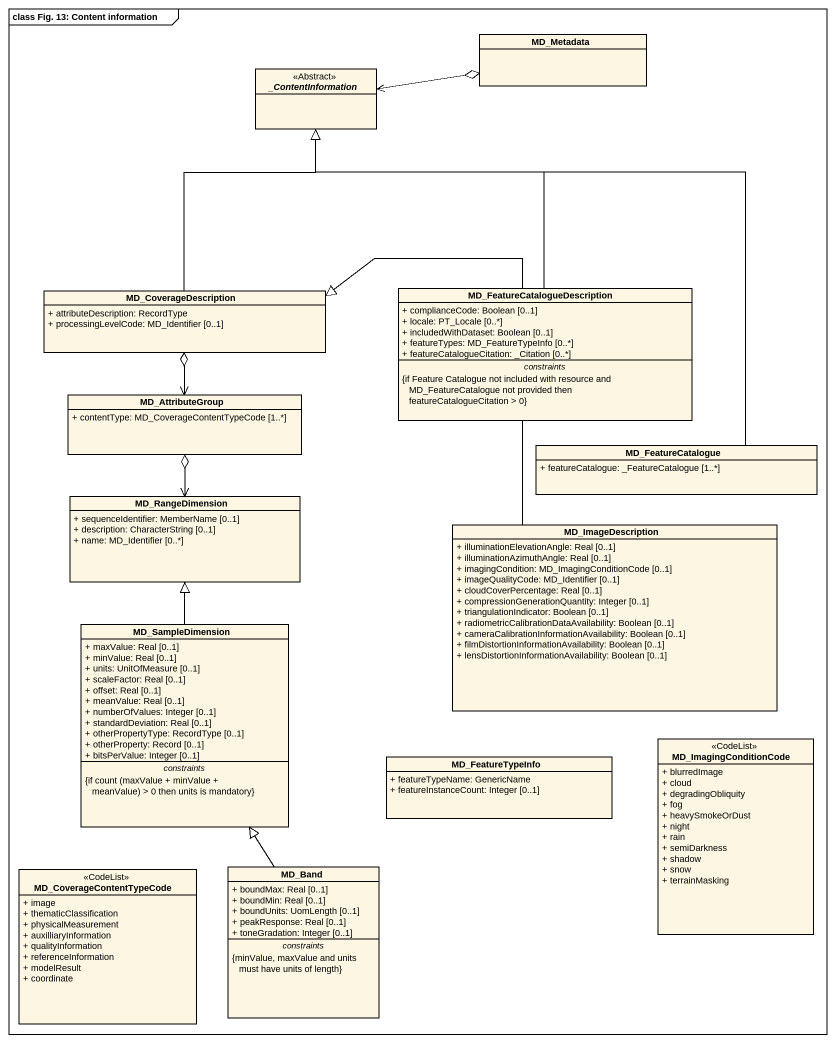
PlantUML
@startuml
mainframe class Fig. 13: Content information
hide circle
hide empty members
skinparam classAttributeIconSize 0
class MD_Metadata
abstract class "_ContentInformation" as ContentInformation <<Abstract>>
class MD_CoverageDescription {
  + attributeDescription: RecordType
  + processingLevelCode: MD_Identifier [0..1]
}
class "MD_FeatureCatalogueDescription" as MD_FeatureCatalogueDescripti {
  + complianceCode: Boolean [0..1]
  + locale: PT_Locale [0..*]
  + includedWithDataset: Boolean [0..1]
  + featureTypes: MD_FeatureTypeInfo [0..*]
  + featureCatalogueCitation: _Citation [0..*]
  -- constraints --
  {if Feature Catalogue not included with resource and MD_FeatureCatalogue not provided then featureCatalogueCitation > 0}
}
class MD_AttributeGroup {
  + contentType: MD_CoverageContentTypeCode [1..*]
}
class MD_FeatureCatalogue {
  + featureCatalogue: _FeatureCatalogue [1..*]
}
class MD_RangeDimension {
  + sequenceIdentifier: MemberName [0..1]
  + description: CharacterString [0..1]
  + name: MD_Identifier [0..*]
}
class MD_ImageDescription {
  + illuminationElevationAngle: Real [0..1]
  + illuminationAzimuthAngle: Real [0..1]
  + imagingCondition: MD_ImagingConditionCode [0..1]
  + imageQualityCode: MD_Identifier [0..1]
  + cloudCoverPercentage: Real [0..1]
  + compressionGenerationQuantity: Integer [0..1]
  + triangulationIndicator: Boolean [0..1]
  + radiometricCalibrationDataAvailability: Boolean [0..1]
  + cameraCalibrationInformationAvailability: Boolean [0..1]
  + filmDistortionInformationAvailability: Boolean [0..1]
  + lensDistortionInformationAvailability: Boolean [0..1]
}
class MD_SampleDimension {
  + maxValue: Real [0..1]
  + minValue: Real [0..1]
  + units: UnitOfMeasure [0..1]
  + scaleFactor: Real [0..1]
  + offset: Real [0..1]
  + meanValue: Real [0..1]
  + numberOfValues: Integer [0..1]
  + standardDeviation: Real [0..1]
  + otherPropertyType: RecordType [0..1]
  + otherProperty: Record [0..1]
  + bitsPerValue: Integer [0..1]
  -- constraints --
  {field} {if count (maxValue + minValue + meanValue) > 0 then units is mandatory}
}
class MD_FeatureTypeInfo {
  + featureTypeName: GenericName
  + featureInstanceCount: Integer [0..1]
}
class MD_ImagingConditionCode <<CodeList>> {
  + blurredImage
  + cloud
  + degradingObliquity
  + fog
  + heavySmokeOrDust
  + night
  + rain
  + semiDarkness
  + shadow
  + snow
  + terrainMasking
}
class MD_CoverageContentTypeCode <<CodeList>> {
  + image
  + thematicClassification
  + physicalMeasurement
  + auxilliaryInformation
  + qualityInformation
  + referenceInformation
  + modelResult
  + coordinate
}
class MD_Band {
  + boundMax: Real [0..1]
  + boundMin: Real [0..1]
  + boundUnits: UomLength [0..1]
  + peakResponse: Real [0..1]
  + toneGradation: Integer [0..1]
  -- constraints --
  {minValue, maxValue and units must have units of length}
}
MD_Metadata o-left-> ContentInformation
MD_CoverageDescription -up-|> ContentInformation
MD_CoverageDescription o--> MD_AttributeGroup
MD_FeatureCatalogueDescripti -up-|> ContentInformation
MD_AttributeGroup o--> MD_RangeDimension
MD_FeatureCatalogue -up-|> ContentInformation
MD_ImageDescription -up-|> MD_CoverageDescription
MD_SampleDimension -up-|> MD_RangeDimension
MD_Band -up-|> MD_SampleDimension
@enduml
